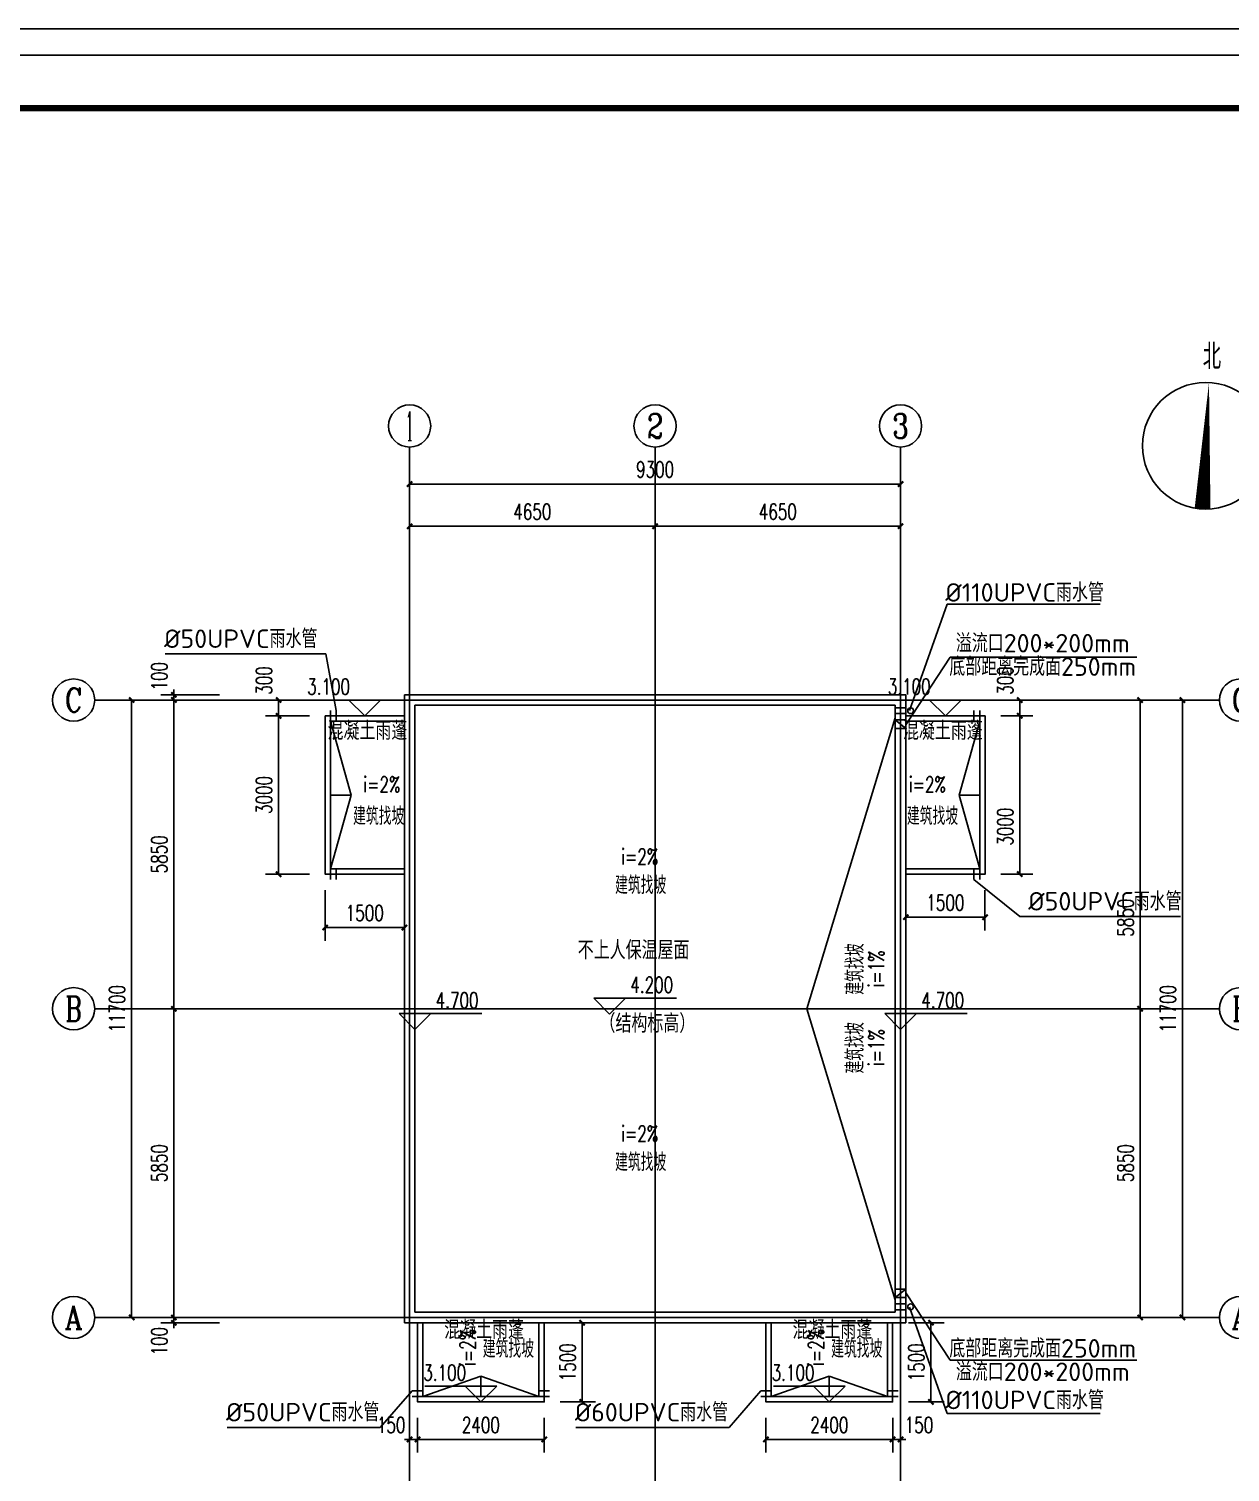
# Model space of a CAD drawing. Extents: x 17032 to 90126, y 10699 to 170399.
# Drawn here: x 55720 to 78477, y 69350 to 96699 of the extents above; entities that cross this region are included whole.
import ezdxf
from ezdxf.enums import TextEntityAlignment as Align

# ---------------------------------------------------------------- set-up
doc = ezdxf.new("R2010")
doc.units = 0
doc.header["$LTSCALE"] = 1000
doc.header["$MEASUREMENT"] = 0
for name, color, linetype in [('3T_WOOD', 21, 'Continuous'), ('AXIS', 3, 'Continuous'), ('AXIS_TEXT', 7, 'Continuous'), ('C-SHET-TTLB', 11, 'Continuous'), ('DIM_ELEV', 3, 'Continuous'), ('DIM_SYMB', 3, 'Continuous'), ('DOTE', 1, 'Continuous'), ('IHY-room name-总-房间名称', 50, 'Continuous'), ('PUB_DIM', 3, 'Continuous'), ('PUB_TEXT', 7, 'Continuous'), ('STAIR', 2, 'Continuous')]:
    doc.layers.add(name, color=color, linetype=linetype)
doc.styles.add('_TCH_AXIS', font='COMPLEX', dxfattribs={"bigfont": 'GBCBIG'})
doc.styles.add('_TCH_DIM', font='SIMPLEX', dxfattribs={"bigfont": 'GBCBIG'})
doc.styles.add('_TCH_DIM_T3', font='SIMPLEX', dxfattribs={"width": 0.705882, "bigfont": 'GBCBIG'})
doc.styles.add('COMPLEX', font='COMPLEX', dxfattribs={"bigfont": 'AllInOneBig.shx'})
doc.styles.add('工程字', font='gbenor.shx', dxfattribs={"bigfont": 'gbcbig.shx'})
doc.dimstyles.new('_TCH_ARCH&&100', dxfattribs={"dimtxt": 297.5, "dimasz": 100, "dimexe": 250, "dimexo": 300, "dimgap": 126.25, "dimtad": 1, "dimdec": 0, "dimzin": 0, "dimdsep": 46, "dimtxsty": '_TCH_DIM_T3', "dimblk": 'ARCHTICK', "dimcen": 0.09, "dimclrt": 7, "dimazin": 2, "dimtfac": 1, "dimtdec": 0, "dimtix": 1, "dimtmove": 2, "dimatfit": 3, "dimfxl": 1, "dimtolj": 1, "dimtzin": 0, "dimarcsym": 0})

# ---------------------------------------------------------------- blocks, each defined once
blk = doc.blocks.new('tukuang')
at = {"layer": 'C-SHET-TTLB'}
for points in [[(75902, 21920), (75902, -21080), (15502, -21080), (15502, 21920)], [(75402, 21420), (75402, -20580), (16002, -20580), (16002, 21420)]]:
    blk.add_lwpolyline(points, close=True, dxfattribs=at)
at = {"layer": 'C-SHET-TTLB', "const_width": 120}
blk.add_lwpolyline([(17842, 20420), (74402, 20420), (74402, -19580), (17842, -19580)], close=True, dxfattribs=at)
blk = doc.blocks.new('_ArchTick')
at = {"color": 0, "linetype": 'ByBlock', "const_width": 0.4}
blk.add_lwpolyline([(-0.5, -0.5), (0.5, 0.5)], dxfattribs=at)
blk = doc.blocks.new('*D63')
at = {"layer": 'AXIS', "color": 0, "lineweight": -2}
for p, q in [((62933, 86072), (62933, 87524)), ((67583, 86072), (67583, 87524)), ((62933, 87274), (67583, 87274))]:
    blk.add_line(p, q, dxfattribs=at)
at = {"layer": 'Defpoints', "color": 0}
for p in [(67583, 87274), (62933, 85772), (67583, 85772)]:
    blk.add_point(p, dxfattribs=at)
at = {"layer": 'AXIS', "color": 0, "lineweight": -2, "xscale": 100, "yscale": 100, "zscale": 100, "rotation": 180}
blk.add_blockref('_ArchTick', (62933, 87274), dxfattribs=at)
at = {"layer": 'AXIS', "color": 0, "lineweight": -2, "xscale": 100, "yscale": 100, "zscale": 100}
blk.add_blockref('_ArchTick', (67583, 87274), dxfattribs=at)
at = {"layer": 'AXIS', "color": 7, "insert": (65258, 87549), "char_height": 297.5, "attachment_point": 5, "style": '_TCH_DIM_T3'}
blk.add_mtext('\\A1;4650', dxfattribs=at)
blk = doc.blocks.new('*D64')
at = {"layer": 'AXIS', "color": 0, "lineweight": -2}
for p, q in [((67583, 86072), (67583, 87524)), ((72233, 86072), (72233, 87524)), ((67583, 87274), (72233, 87274))]:
    blk.add_line(p, q, dxfattribs=at)
at = {"layer": 'Defpoints', "color": 0}
for p in [(72233, 87274), (67583, 85772), (72233, 85772)]:
    blk.add_point(p, dxfattribs=at)
at = {"layer": 'AXIS', "color": 0, "lineweight": -2, "xscale": 100, "yscale": 100, "zscale": 100, "rotation": 180}
blk.add_blockref('_ArchTick', (67583, 87274), dxfattribs=at)
at = {"layer": 'AXIS', "color": 0, "lineweight": -2, "xscale": 100, "yscale": 100, "zscale": 100}
blk.add_blockref('_ArchTick', (72233, 87274), dxfattribs=at)
at = {"layer": 'AXIS', "color": 7, "insert": (69908, 87549), "char_height": 297.5, "attachment_point": 5, "style": '_TCH_DIM_T3'}
blk.add_mtext('\\A1;4650', dxfattribs=at)
blk = doc.blocks.new('*D65')
at = {"layer": 'AXIS', "color": 0, "lineweight": -2}
for p, q in [((62933, 86072), (62933, 88324)), ((62933, 88074), (72233, 88074)), ((72233, 86072), (72233, 88324))]:
    blk.add_line(p, q, dxfattribs=at)
at = {"layer": 'Defpoints', "color": 0}
for p in [(72233, 88074), (62933, 85772), (72233, 85772)]:
    blk.add_point(p, dxfattribs=at)
at = {"layer": 'AXIS', "color": 0, "lineweight": -2, "xscale": 100, "yscale": 100, "zscale": 100, "rotation": 180}
blk.add_blockref('_ArchTick', (62933, 88074), dxfattribs=at)
at = {"layer": 'AXIS', "color": 0, "lineweight": -2, "xscale": 100, "yscale": 100, "zscale": 100}
blk.add_blockref('_ArchTick', (72233, 88074), dxfattribs=at)
at = {"layer": 'AXIS', "color": 7, "insert": (67583, 88349), "char_height": 297.5, "attachment_point": 5, "style": '_TCH_DIM_T3'}
blk.add_mtext('\\A1;9300', dxfattribs=at)
blk = doc.blocks.new('*D69')
at = {"layer": 'AXIS', "color": 0, "lineweight": -2}
for p, q in [((59333, 72281), (58217, 72281)), ((58467, 72281), (58467, 72381)), ((58467, 72181), (58467, 72281)), ((59333, 72181), (58217, 72181)), ((58467, 72181), (58467, 72081))]:
    blk.add_line(p, q, dxfattribs=at)
at = {"layer": 'Defpoints', "color": 0}
for p in [(58467, 72281), (59633, 72281), (59633, 72181)]:
    blk.add_point(p, dxfattribs=at)
at = {"layer": 'AXIS', "color": 0, "lineweight": -2, "xscale": 100, "yscale": 100, "zscale": 100}
for p, rotation in [((58467, 72281), 270), ((58467, 72181), 90)]:
    blk.add_blockref('_ArchTick', p, dxfattribs=dict(at, rotation=rotation))
at = {"layer": 'AXIS', "color": 7, "insert": (58192, 71831), "char_height": 297.5, "attachment_point": 5, "rotation": 90, "style": '_TCH_DIM_T3'}
blk.add_mtext('\\A1;100', dxfattribs=at)
blk = doc.blocks.new('*D70')
at = {"layer": 'AXIS', "color": 0, "lineweight": -2}
for p, q in [((59333, 78131), (58217, 78131)), ((58467, 72281), (58467, 78131)), ((59333, 72281), (58217, 72281))]:
    blk.add_line(p, q, dxfattribs=at)
at = {"layer": 'Defpoints', "color": 0}
for p in [(58467, 78131), (59633, 78131), (59633, 72281)]:
    blk.add_point(p, dxfattribs=at)
at = {"layer": 'AXIS', "color": 0, "lineweight": -2, "xscale": 100, "yscale": 100, "zscale": 100}
for p, rotation in [((58467, 78131), 90), ((58467, 72281), 270)]:
    blk.add_blockref('_ArchTick', p, dxfattribs=dict(at, rotation=rotation))
at = {"layer": 'AXIS', "color": 7, "insert": (58192, 75206), "char_height": 297.5, "attachment_point": 5, "rotation": 90, "style": '_TCH_DIM_T3'}
blk.add_mtext('\\A1;5850', dxfattribs=at)
blk = doc.blocks.new('*D71')
at = {"layer": 'AXIS', "color": 0, "lineweight": -2}
for p, q in [((59333, 83981), (58217, 83981)), ((58467, 78131), (58467, 83981)), ((59333, 78131), (58217, 78131))]:
    blk.add_line(p, q, dxfattribs=at)
at = {"layer": 'Defpoints', "color": 0}
for p in [(58467, 83981), (59633, 83981), (59633, 78131)]:
    blk.add_point(p, dxfattribs=at)
at = {"layer": 'AXIS', "color": 0, "lineweight": -2, "xscale": 100, "yscale": 100, "zscale": 100}
for p, rotation in [((58467, 83981), 90), ((58467, 78131), 270)]:
    blk.add_blockref('_ArchTick', p, dxfattribs=dict(at, rotation=rotation))
at = {"layer": 'AXIS', "color": 7, "insert": (58192, 81056), "char_height": 297.5, "attachment_point": 5, "rotation": 90, "style": '_TCH_DIM_T3'}
blk.add_mtext('\\A1;5850', dxfattribs=at)
blk = doc.blocks.new('*D72')
at = {"layer": 'AXIS', "color": 0, "lineweight": -2}
for p, q in [((59333, 84081), (58217, 84081)), ((59333, 83981), (58217, 83981)), ((58467, 84081), (58467, 84181)), ((58467, 83981), (58467, 84081)), ((58467, 83981), (58467, 83881))]:
    blk.add_line(p, q, dxfattribs=at)
at = {"layer": 'Defpoints', "color": 0}
for p in [(58467, 84081), (59633, 84081), (59633, 83981)]:
    blk.add_point(p, dxfattribs=at)
at = {"layer": 'AXIS', "color": 0, "lineweight": -2, "xscale": 100, "yscale": 100, "zscale": 100}
for p, rotation in [((58467, 84081), 270), ((58467, 83981), 90)]:
    blk.add_blockref('_ArchTick', p, dxfattribs=dict(at, rotation=rotation))
at = {"layer": 'AXIS', "color": 7, "insert": (58192, 84431), "char_height": 297.5, "attachment_point": 5, "rotation": 90, "style": '_TCH_DIM_T3'}
blk.add_mtext('\\A1;100', dxfattribs=at)
blk = doc.blocks.new('*D73')
at = {"layer": 'AXIS', "color": 0, "lineweight": -2}
for p, q in [((59333, 83981), (57417, 83981)), ((57667, 72281), (57667, 83981)), ((59333, 72281), (57417, 72281))]:
    blk.add_line(p, q, dxfattribs=at)
at = {"layer": 'Defpoints', "color": 0}
for p in [(57667, 83981), (59633, 83981), (59633, 72281)]:
    blk.add_point(p, dxfattribs=at)
at = {"layer": 'AXIS', "color": 0, "lineweight": -2, "xscale": 100, "yscale": 100, "zscale": 100}
for p, rotation in [((57667, 83981), 90), ((57667, 72281), 270)]:
    blk.add_blockref('_ArchTick', p, dxfattribs=dict(at, rotation=rotation))
at = {"layer": 'AXIS', "color": 7, "insert": (57392, 78131), "char_height": 297.5, "attachment_point": 5, "rotation": 90, "style": '_TCH_DIM_T3'}
blk.add_mtext('\\A1;11700', dxfattribs=at)
blk = doc.blocks.new('*D74')
at = {"layer": 'AXIS', "color": 0, "lineweight": -2}
for p, q in [((75833, 78131), (77023, 78131)), ((76773, 72281), (76773, 78131)), ((75833, 72281), (77023, 72281))]:
    blk.add_line(p, q, dxfattribs=at)
at = {"layer": 'Defpoints', "color": 0}
for p in [(75533, 78131), (76773, 78131), (75533, 72281)]:
    blk.add_point(p, dxfattribs=at)
at = {"layer": 'AXIS', "color": 0, "lineweight": -2, "xscale": 100, "yscale": 100, "zscale": 100}
for p, rotation in [((76773, 78131), 90), ((76773, 72281), 270)]:
    blk.add_blockref('_ArchTick', p, dxfattribs=dict(at, rotation=rotation))
at = {"layer": 'AXIS', "color": 7, "insert": (76498, 75206), "char_height": 297.5, "attachment_point": 5, "rotation": 90, "style": '_TCH_DIM_T3'}
blk.add_mtext('\\A1;5850', dxfattribs=at)
blk = doc.blocks.new('*D75')
at = {"layer": 'AXIS', "color": 0, "lineweight": -2}
for p, q in [((75833, 83981), (77023, 83981)), ((76773, 78131), (76773, 83981)), ((75833, 78131), (77023, 78131))]:
    blk.add_line(p, q, dxfattribs=at)
at = {"layer": 'Defpoints', "color": 0}
for p in [(75533, 83981), (76773, 83981), (75533, 78131)]:
    blk.add_point(p, dxfattribs=at)
at = {"layer": 'AXIS', "color": 0, "lineweight": -2, "xscale": 100, "yscale": 100, "zscale": 100}
for p, rotation in [((76773, 83981), 90), ((76773, 78131), 270)]:
    blk.add_blockref('_ArchTick', p, dxfattribs=dict(at, rotation=rotation))
at = {"layer": 'AXIS', "color": 7, "insert": (76498, 79856), "char_height": 297.5, "attachment_point": 5, "rotation": 90, "style": '_TCH_DIM_T3'}
blk.add_mtext('\\A1;5850', dxfattribs=at)
blk = doc.blocks.new('*D76')
at = {"layer": 'AXIS', "color": 0, "lineweight": -2}
for p, q in [((75833, 83981), (77823, 83981)), ((77573, 72281), (77573, 83981)), ((75833, 72281), (77823, 72281))]:
    blk.add_line(p, q, dxfattribs=at)
at = {"layer": 'Defpoints', "color": 0}
for p in [(75533, 83981), (77573, 83981), (75533, 72281)]:
    blk.add_point(p, dxfattribs=at)
at = {"layer": 'AXIS', "color": 0, "lineweight": -2, "xscale": 100, "yscale": 100, "zscale": 100}
for p, rotation in [((77573, 83981), 90), ((77573, 72281), 270)]:
    blk.add_blockref('_ArchTick', p, dxfattribs=dict(at, rotation=rotation))
at = {"layer": 'AXIS', "color": 7, "insert": (77298, 78131), "char_height": 297.5, "attachment_point": 5, "rotation": 90, "style": '_TCH_DIM_T3'}
blk.add_mtext('\\A1;11700', dxfattribs=at)
blk = doc.blocks.new('*D124')
at = {"layer": 'Defpoints', "color": 0}
for p in [(73833, 83681), (74491, 83681), (73833, 80681)]:
    blk.add_point(p, dxfattribs=at)
at = {"layer": 'PUB_DIM', "color": 0, "lineweight": -2}
for p, q in [((74133, 83681), (74741, 83681)), ((74491, 80681), (74491, 83681)), ((74133, 80681), (74741, 80681))]:
    blk.add_line(p, q, dxfattribs=at)
at = {"layer": 'PUB_DIM', "color": 0, "lineweight": -2, "xscale": 100, "yscale": 100, "zscale": 100}
for p, rotation in [((74491, 83681), 90), ((74491, 80681), 270)]:
    blk.add_blockref('_ArchTick', p, dxfattribs=dict(at, rotation=rotation))
at = {"layer": 'PUB_DIM', "color": 7, "insert": (74216, 81581), "char_height": 297.5, "attachment_point": 5, "rotation": 90, "style": '_TCH_DIM_T3'}
blk.add_mtext('\\A1;3000', dxfattribs=at)
blk = doc.blocks.new('*D125')
at = {"layer": 'Defpoints', "color": 0}
for p in [(73833, 83981), (74491, 83981), (73833, 83681)]:
    blk.add_point(p, dxfattribs=at)
at = {"layer": 'PUB_DIM', "color": 0, "lineweight": -2}
for p, q in [((74133, 83981), (74741, 83981)), ((74491, 83681), (74491, 83981)), ((74133, 83681), (74741, 83681))]:
    blk.add_line(p, q, dxfattribs=at)
at = {"layer": 'PUB_DIM', "color": 0, "lineweight": -2, "xscale": 100, "yscale": 100, "zscale": 100}
for p, rotation in [((74491, 83981), 90), ((74491, 83681), 270)]:
    blk.add_blockref('_ArchTick', p, dxfattribs=dict(at, rotation=rotation))
at = {"layer": 'PUB_DIM', "color": 7, "insert": (74216, 84351), "char_height": 297.5, "attachment_point": 5, "rotation": 90, "style": '_TCH_DIM_T3'}
blk.add_mtext('\\A1;300', dxfattribs=at)
blk = doc.blocks.new('*D126')
at = {"layer": 'Defpoints', "color": 0}
for p in [(60451, 83981), (61333, 83981), (61333, 83681)]:
    blk.add_point(p, dxfattribs=at)
at = {"layer": 'PUB_DIM', "color": 0, "lineweight": -2}
for p, q in [((61033, 83981), (60201, 83981)), ((60451, 83681), (60451, 83981)), ((61033, 83681), (60201, 83681))]:
    blk.add_line(p, q, dxfattribs=at)
at = {"layer": 'PUB_DIM', "color": 0, "lineweight": -2, "xscale": 100, "yscale": 100, "zscale": 100}
for p, rotation in [((60451, 83981), 90), ((60451, 83681), 270)]:
    blk.add_blockref('_ArchTick', p, dxfattribs=dict(at, rotation=rotation))
at = {"layer": 'PUB_DIM', "color": 7, "insert": (60176, 84351), "char_height": 297.5, "attachment_point": 5, "rotation": 90, "style": '_TCH_DIM_T3'}
blk.add_mtext('\\A1;300', dxfattribs=at)
blk = doc.blocks.new('*D127')
at = {"layer": 'Defpoints', "color": 0}
for p in [(60451, 83681), (61333, 83681), (61333, 80681)]:
    blk.add_point(p, dxfattribs=at)
at = {"layer": 'PUB_DIM', "color": 0, "lineweight": -2}
for p, q in [((61033, 83681), (60201, 83681)), ((60451, 80681), (60451, 83681)), ((61033, 80681), (60201, 80681))]:
    blk.add_line(p, q, dxfattribs=at)
at = {"layer": 'PUB_DIM', "color": 0, "lineweight": -2, "xscale": 100, "yscale": 100, "zscale": 100}
for p, rotation in [((60451, 83681), 90), ((60451, 80681), 270)]:
    blk.add_blockref('_ArchTick', p, dxfattribs=dict(at, rotation=rotation))
at = {"layer": 'PUB_DIM', "color": 7, "insert": (60176, 82181), "char_height": 297.5, "attachment_point": 5, "rotation": 90, "style": '_TCH_DIM_T3'}
blk.add_mtext('\\A1;3000', dxfattribs=at)
blk = doc.blocks.new('*D162')
at = {"layer": 'Defpoints', "color": 0}
for p in [(72333, 80681), (73833, 80681), (73833, 79866)]:
    blk.add_point(p, dxfattribs=at)
at = {"layer": 'PUB_DIM', "color": 0, "lineweight": -2}
for p, q in [((72333, 80381), (72333, 79616)), ((73833, 80381), (73833, 79616)), ((72333, 79866), (73833, 79866))]:
    blk.add_line(p, q, dxfattribs=at)
at = {"layer": 'PUB_DIM', "color": 0, "lineweight": -2, "xscale": 100, "yscale": 100, "zscale": 100, "rotation": 180}
blk.add_blockref('_ArchTick', (72333, 79866), dxfattribs=at)
at = {"layer": 'PUB_DIM', "color": 0, "lineweight": -2, "xscale": 100, "yscale": 100, "zscale": 100}
blk.add_blockref('_ArchTick', (73833, 79866), dxfattribs=at)
at = {"layer": 'PUB_DIM', "color": 7, "insert": (73083, 80141), "char_height": 297.5, "attachment_point": 5, "style": '_TCH_DIM_T3'}
blk.add_mtext('\\A1;1500', dxfattribs=at)
blk = doc.blocks.new('*D163')
at = {"layer": 'Defpoints', "color": 0}
for p in [(61333, 80681), (62833, 80681), (62833, 79670)]:
    blk.add_point(p, dxfattribs=at)
at = {"layer": 'PUB_DIM', "color": 0, "lineweight": -2}
for p, q in [((61333, 80381), (61333, 79420)), ((62833, 80381), (62833, 79420)), ((61333, 79670), (62833, 79670))]:
    blk.add_line(p, q, dxfattribs=at)
at = {"layer": 'PUB_DIM', "color": 0, "lineweight": -2, "xscale": 100, "yscale": 100, "zscale": 100, "rotation": 180}
blk.add_blockref('_ArchTick', (61333, 79670), dxfattribs=at)
at = {"layer": 'PUB_DIM', "color": 0, "lineweight": -2, "xscale": 100, "yscale": 100, "zscale": 100}
blk.add_blockref('_ArchTick', (62833, 79670), dxfattribs=at)
at = {"layer": 'PUB_DIM', "color": 7, "insert": (62083, 79945), "char_height": 297.5, "attachment_point": 5, "style": '_TCH_DIM_T3'}
blk.add_mtext('\\A1;1500', dxfattribs=at)
blk = doc.blocks.new('*D164')
at = {"layer": 'Defpoints', "color": 0}
for p in [(72084, 70681), (72233, 70681), (72233, 69970)]:
    blk.add_point(p, dxfattribs=at)
at = {"layer": 'PUB_DIM', "color": 0, "lineweight": -2}
for p, q in [((72084, 70381), (72084, 69720)), ((72233, 70381), (72233, 69720)), ((72084, 69970), (71984, 69970)), ((72084, 69970), (72233, 69970)), ((72233, 69970), (72333, 69970))]:
    blk.add_line(p, q, dxfattribs=at)
at = {"layer": 'PUB_DIM', "color": 0, "lineweight": -2, "xscale": 100, "yscale": 100, "zscale": 100}
blk.add_blockref('_ArchTick', (72084, 69970), dxfattribs=at)
at = {"layer": 'PUB_DIM', "color": 0, "lineweight": -2, "xscale": 100, "yscale": 100, "zscale": 100, "rotation": 180}
blk.add_blockref('_ArchTick', (72233, 69970), dxfattribs=at)
at = {"layer": 'PUB_DIM', "color": 7, "insert": (72583, 70245), "char_height": 297.5, "attachment_point": 5, "style": '_TCH_DIM_T3'}
blk.add_mtext('\\A1;150', dxfattribs=at)
blk = doc.blocks.new('*D165')
at = {"layer": 'Defpoints', "color": 0}
for p in [(69684, 70681), (72084, 70681), (72084, 69970)]:
    blk.add_point(p, dxfattribs=at)
at = {"layer": 'PUB_DIM', "color": 0, "lineweight": -2}
for p, q in [((69684, 70381), (69684, 69720)), ((72084, 70381), (72084, 69720)), ((69684, 69970), (72084, 69970))]:
    blk.add_line(p, q, dxfattribs=at)
at = {"layer": 'PUB_DIM', "color": 0, "lineweight": -2, "xscale": 100, "yscale": 100, "zscale": 100, "rotation": 180}
blk.add_blockref('_ArchTick', (69684, 69970), dxfattribs=at)
at = {"layer": 'PUB_DIM', "color": 0, "lineweight": -2, "xscale": 100, "yscale": 100, "zscale": 100}
blk.add_blockref('_ArchTick', (72084, 69970), dxfattribs=at)
at = {"layer": 'PUB_DIM', "color": 7, "insert": (70884, 70245), "char_height": 297.5, "attachment_point": 5, "style": '_TCH_DIM_T3'}
blk.add_mtext('\\A1;2400', dxfattribs=at)
blk = doc.blocks.new('*D166')
at = {"layer": 'Defpoints', "color": 0}
for p in [(72084, 72181), (72809, 72181), (72084, 70681)]:
    blk.add_point(p, dxfattribs=at)
at = {"layer": 'PUB_DIM', "color": 0, "lineweight": -2}
for p, q in [((72384, 72181), (73059, 72181)), ((72809, 70681), (72809, 72181)), ((72384, 70681), (73059, 70681))]:
    blk.add_line(p, q, dxfattribs=at)
at = {"layer": 'PUB_DIM', "color": 0, "lineweight": -2, "xscale": 100, "yscale": 100, "zscale": 100}
for p, rotation in [((72809, 72181), 90), ((72809, 70681), 270)]:
    blk.add_blockref('_ArchTick', p, dxfattribs=dict(at, rotation=rotation))
at = {"layer": 'PUB_DIM', "color": 7, "insert": (72534, 71431), "char_height": 297.5, "attachment_point": 5, "rotation": 90, "style": '_TCH_DIM_T3'}
blk.add_mtext('\\A1;1500', dxfattribs=at)
blk = doc.blocks.new('*D167')
at = {"layer": 'Defpoints', "color": 0}
for p in [(63083, 70681), (65483, 70681), (65483, 69970)]:
    blk.add_point(p, dxfattribs=at)
at = {"layer": 'PUB_DIM', "color": 0, "lineweight": -2}
for p, q in [((63083, 70381), (63083, 69720)), ((65483, 70381), (65483, 69720)), ((63083, 69970), (65483, 69970))]:
    blk.add_line(p, q, dxfattribs=at)
at = {"layer": 'PUB_DIM', "color": 0, "lineweight": -2, "xscale": 100, "yscale": 100, "zscale": 100, "rotation": 180}
blk.add_blockref('_ArchTick', (63083, 69970), dxfattribs=at)
at = {"layer": 'PUB_DIM', "color": 0, "lineweight": -2, "xscale": 100, "yscale": 100, "zscale": 100}
blk.add_blockref('_ArchTick', (65483, 69970), dxfattribs=at)
at = {"layer": 'PUB_DIM', "color": 7, "insert": (64283, 70245), "char_height": 297.5, "attachment_point": 5, "style": '_TCH_DIM_T3'}
blk.add_mtext('\\A1;2400', dxfattribs=at)
blk = doc.blocks.new('*D168')
at = {"layer": 'Defpoints', "color": 0}
for p in [(62933, 70681), (63083, 70681), (63083, 69970)]:
    blk.add_point(p, dxfattribs=at)
at = {"layer": 'PUB_DIM', "color": 0, "lineweight": -2}
for p, q in [((62933, 70381), (62933, 69720)), ((63083, 70381), (63083, 69720)), ((62933, 69970), (62833, 69970)), ((62933, 69970), (63083, 69970)), ((63083, 69970), (63183, 69970))]:
    blk.add_line(p, q, dxfattribs=at)
at = {"layer": 'PUB_DIM', "color": 0, "lineweight": -2, "xscale": 100, "yscale": 100, "zscale": 100}
blk.add_blockref('_ArchTick', (62933, 69970), dxfattribs=at)
at = {"layer": 'PUB_DIM', "color": 0, "lineweight": -2, "xscale": 100, "yscale": 100, "zscale": 100, "rotation": 180}
blk.add_blockref('_ArchTick', (63083, 69970), dxfattribs=at)
at = {"layer": 'PUB_DIM', "color": 7, "insert": (62583, 70245), "char_height": 297.5, "attachment_point": 5, "style": '_TCH_DIM_T3'}
blk.add_mtext('\\A1;150', dxfattribs=at)
blk = doc.blocks.new('*D169')
at = {"layer": 'Defpoints', "color": 0}
for p in [(65483, 72181), (66202, 72181), (65483, 70681)]:
    blk.add_point(p, dxfattribs=at)
at = {"layer": 'PUB_DIM', "color": 0, "lineweight": -2}
for p, q in [((65783, 72181), (66452, 72181)), ((66202, 70681), (66202, 72181)), ((65783, 70681), (66452, 70681))]:
    blk.add_line(p, q, dxfattribs=at)
at = {"layer": 'PUB_DIM', "color": 0, "lineweight": -2, "xscale": 100, "yscale": 100, "zscale": 100}
for p, rotation in [((66202, 72181), 90), ((66202, 70681), 270)]:
    blk.add_blockref('_ArchTick', p, dxfattribs=dict(at, rotation=rotation))
at = {"layer": 'PUB_DIM', "color": 7, "insert": (65927, 71431), "char_height": 297.5, "attachment_point": 5, "rotation": 90, "style": '_TCH_DIM_T3'}
blk.add_mtext('\\A1;1500', dxfattribs=at)
blk = doc.blocks.new('_AXISO')
blk.add_circle((0, 0), 0.5)
at = {"layer": 'AXIS_TEXT', "style": 'COMPLEX', "width": 1.041667}
blk.add_attdef('A', text='', height=0.56, dxfattribs=at).set_placement((-0.25, -0.28), (0.25, -0.28), align=Align.FIT)

msp = doc.modelspace()

# ---------------------------------------------------------------- linework, layer by layer
at = {"layer": '3T_WOOD'}
for p, q in [((62833.3, 84080.8), (72333.3, 84080.8)), ((62833.3, 72180.8), (62833.3, 84080.8)), ((72333.3, 84080.8), (72333.3, 72180.8)), ((61433.3, 83780.8), (61433.3, 83580.8)), ((61543.3, 83780.8), (61543.3, 83580.8)), ((63033.3, 83880.8), (72133.3, 83880.8)), ((63033.3, 72380.8), (63033.3, 83880.8)), ((72133.3, 83880.8), (72133.3, 72380.8)), ((72333.3, 83833.8), (72133.3, 83833.8)), ((72333.3, 83723.8), (72133.3, 83723.8)), ((73623.3, 83780.8), (73623.3, 83580.8)), ((73733.3, 83780.8), (73733.3, 83580.8)), ((61823.7, 82180.8), (61433.3, 83580.8)), ((70457.8, 78130.8), (72133.3, 83641.5)), ((72333.3, 83603.9), (72133.3, 83603.9)), ((72333.3, 83443.9), (72133.3, 83603.9)), ((72333.3, 83443.9), (72133.3, 83443.9)), ((73343, 82180.8), (73733.3, 83580.8)), ((61433.3, 82180.8), (61823.7, 82180.8)), ((61823.7, 82180.8), (61433.3, 80780.8)), ((73733.3, 82180.8), (73343, 82180.8)), ((73343, 82180.8), (73733.3, 80780.8)), ((61433.3, 80780.8), (61433.3, 80580.8)), ((61543.3, 80780.8), (61543.3, 80580.8)), ((73623.3, 80780.8), (73623.3, 80580.8)), ((73733.3, 80780.8), (73733.3, 80580.8)), ((70457.8, 78130.8), (72133.3, 78130.8)), ((70457.8, 78130.8), (72133.3, 72613.8)), ((72333.3, 72817.7), (72133.3, 72817.7)), ((72333.3, 72817.7), (72133.3, 72657.7)), ((72333.3, 72657.7), (72133.3, 72657.7)), ((72333.3, 72537.8), (72133.3, 72537.8)), ((72133.3, 72380.8), (63033.3, 72380.8)), ((72333.3, 72427.8), (72133.3, 72427.8)), ((72333.3, 72180.8), (62833.3, 72180.8)), ((64283, 71171.1), (63183, 70780.8)), ((64283, 70780.8), (64283, 71171.1)), ((64283, 71171.1), (65383, 70780.8)), ((70883.7, 71171.1), (69783.7, 70780.8)), ((70883.7, 70780.8), (70883.7, 71171.1)), ((70883.7, 71171.1), (71983.7, 70780.8)), ((62980, 70890.8), (63183, 70890.8)), ((65383, 70890.8), (65583, 70890.8)), ((69583.7, 70890.8), (69783.7, 70890.8)), ((71983.7, 70890.8), (72186.7, 70890.8)), ((62980, 70780.8), (63183, 70780.8)), ((65383, 70780.8), (65583, 70780.8)), ((69583.7, 70780.8), (69783.7, 70780.8)), ((71983.7, 70780.8), (72186.7, 70780.8))]:
    msp.add_line(p, q, dxfattribs=at)
for centre in [(72424.2, 83778.8), (72424.2, 72482.8)]:
    msp.add_circle(centre, 55, dxfattribs=at)
at = {"layer": 'AXIS', "color": 3}
for p, q in [((62933.3, 85772.1), (62933.3, 88773.9)), ((67583.3, 85772.1), (67583.3, 88773.9)), ((72233.3, 85772.1), (72233.3, 88773.9)), ((59633.3, 83980.8), (56967.3, 83980.8)), ((75533.3, 83980.8), (78273.3, 83980.8)), ((59633.3, 78130.8), (56967.3, 78130.8)), ((75533.3, 78130.8), (78273.3, 78130.8)), ((59633.3, 72280.8), (56967.3, 72280.8)), ((75533.3, 72280.8), (78273.3, 72280.8))]:
    msp.add_line(p, q, dxfattribs=at)
at = {"layer": 'DIM_ELEV'}
for p, q in [((62383.3, 83980.8), (61023, 83980.8)), ((62083.3, 83680.8), (61783.3, 83980.8)), ((62083.3, 83680.8), (62383.3, 83980.8)), ((73383.3, 83980.8), (72023, 83980.8)), ((73083.3, 83680.8), (72783.3, 83980.8)), ((73083.3, 83680.8), (73383.3, 83980.8)), ((62783.3, 83680.8), (61783.3, 83680.8)), ((73783.3, 83680.8), (72783.3, 83680.8)), ((66720.6, 78030.4), (66420.6, 78330.4)), ((66420.6, 78330.4), (67985.6, 78330.4)), ((66720.6, 78030.4), (67020.6, 78330.4)), ((63033.3, 77738.5), (62733.3, 78038.5)), ((62733.3, 78038.5), (64298.3, 78038.5)), ((63033.3, 77738.5), (63333.3, 78038.5)), ((72233.3, 77738.5), (71933.3, 78038.5)), ((71933.3, 78038.5), (73498.3, 78038.5)), ((72233.3, 77738.5), (72533.3, 78038.5)), ((64583, 70980.8), (63222.7, 70980.8)), ((64283, 70680.8), (63983, 70980.8)), ((64283, 70680.8), (64583, 70980.8)), ((71183.7, 70980.8), (69823.4, 70980.8)), ((70883.7, 70680.8), (70583.7, 70980.8)), ((70883.7, 70680.8), (71183.7, 70980.8)), ((64983, 70680.8), (63983, 70680.8)), ((71583.7, 70680.8), (70583.7, 70680.8))]:
    msp.add_line(p, q, dxfattribs=at)
at = {"layer": 'DIM_SYMB'}
for points in [[(77954.5, 87601.6, 300, 0, 0), (78076.8, 89998.5, 0, 0, 0)], [(62959.7, 82127.4, 0, 0, 0), (62173.5, 82127.4, 80, 0, 0), (61873.5, 82127.4, 0, 0, 0)], [(72206.9, 82127.4, 0, 0, 0), (72993.1, 82127.4, 80, 0, 0), (73293.1, 82127.4, 0, 0, 0)], [(66343.2, 80759.4, 0, 0, 0), (67959.3, 80759.4, 80, 0, 0), (68259.3, 80759.4, 0, 0, 0)], [(72027.8, 78395.3, 0, 0, 0), (72027.8, 79053.3, 80, 0, 0), (72027.8, 79353.3, 0, 0, 0)], [(72027.8, 77861.6, 0, 0, 0), (72027.8, 77203.5, 80, 0, 0), (72027.8, 76903.5, 0, 0, 0)], [(66343.2, 75510.1, 0, 0, 0), (67959.3, 75510.1, 80, 0, 0), (68259.3, 75510.1, 0, 0, 0)], [(64285.9, 72265.5, 0, 0, 0), (64285.9, 71479.3, 80, 0, 0), (64285.9, 71179.3, 0, 0, 0)], [(70886.6, 72265.5, 0, 0, 0), (70886.6, 71479.3, 80, 0, 0), (70886.6, 71179.3, 0, 0, 0)]]:
    msp.add_lwpolyline(points, format="xyseb", dxfattribs=at)
msp.add_circle((78015.6, 88800), 1200, dxfattribs=at)
at = {"layer": 'DOTE'}
for p, q in [((62933.3, 68980.8), (62933.3, 85772.1)), ((67583.3, 85772.1), (67583.3, 68980.8)), ((72233.3, 85772.1), (72233.3, 68980.8)), ((59633.3, 83980.8), (75533.3, 83980.8)), ((59633.3, 78130.8), (75533.3, 78130.8)), ((75533.3, 72280.8), (59633.3, 72280.8))]:
    msp.add_line(p, q, dxfattribs=at)
at = {"layer": 'IHY-room name-总-房间名称'}
for p, q in [((73114.6, 85798.9), (72401.1, 83782.9)), ((76017.6, 85798.9), (73114.6, 85798.9)), ((58301.2, 84856.7), (61344, 84856.7)), ((73173.6, 84792.4), (72333.3, 83511.3)), ((76711.5, 84792.4), (73173.6, 84792.4)), ((77538.6, 79881.3), (74495.9, 79881.3)), ((73173.6, 71469.1), (72333.3, 72750.3)), ((73114.6, 70462.6), (72401.1, 72478.7)), ((76711.5, 71469.1), (73173.6, 71469.1)), ((76017.6, 70462.6), (73114.6, 70462.6)), ((59474.4, 70199.3), (62377.4, 70199.3)), ((66081.1, 70199.3), (68984.1, 70199.3))]:
    msp.add_line(p, q, dxfattribs=at)
for points in [[(61344, 84856.7), (61543.3, 83780.8)], [(74495.9, 79881.3), (73623.3, 80580.8)], [(62377.4, 70199.3), (62980, 70890.8)], [(68984.1, 70199.3), (69583.7, 70890.8)]]:
    msp.add_lwpolyline(points, dxfattribs=at)
at = {"layer": 'STAIR'}
for points in [[(62833.3, 83680.8), (61333.3, 83680.8), (61333.3, 80680.8), (62833.3, 80680.8)], [(62833.3, 83580.8), (61433.3, 83580.8), (61433.3, 80780.8), (62833.3, 80780.8)], [(72333.3, 83680.8), (73833.3, 83680.8), (73833.3, 80680.8), (72333.3, 80680.8)], [(72333.3, 83580.8), (73733.3, 83580.8), (73733.3, 80780.8), (72333.3, 80780.8)], [(63083, 72180.8), (63083, 70680.8), (65483, 70680.8), (65483, 72180.8)], [(63083, 72180.8), (63083, 70680.8), (65483, 70680.8), (65483, 72180.8)], [(63183, 72180.8), (63183, 70780.8), (65383, 70780.8), (65383, 72180.8)], [(72083.7, 72180.8), (72083.7, 70680.8), (69683.7, 70680.8), (69683.7, 72180.8)], [(69683.7, 72180.8), (69683.7, 70680.8), (72083.7, 70680.8), (72083.7, 72180.8)], [(69783.7, 72180.8), (69783.7, 70780.8), (71983.7, 70780.8), (71983.7, 72180.8)]]:
    msp.add_lwpolyline(points, dxfattribs=at)

# ---------------------------------------------------------------- block references
at = {"layer": 'AXIS', "color": 3}
ref = msp.add_blockref('_AXISO', (62933.3, 89173.9), dxfattribs=dict(at, xscale=800, yscale=800, zscale=800))
ref.add_attrib('A', '1', dxfattribs={"layer": 'AXIS_TEXT', "color": 3, "height": 544.8, "style": '_TCH_AXIS', "width": 0.555556}).set_placement((62868.5, 88901.5), (62998.2, 88901.5), align=Align.FIT)
ref = msp.add_blockref('_AXISO', (67583.3, 89173.9), dxfattribs=dict(at, xscale=800, yscale=800, zscale=800))
ref.add_attrib('A', '2', dxfattribs={"layer": 'AXIS_TEXT', "color": 3, "height": 465.9, "style": '_TCH_AXIS'}).set_placement((67428, 88940.9), (67738.7, 88940.9), align=Align.FIT)
ref = msp.add_blockref('_AXISO', (72233.3, 89173.9), dxfattribs=dict(at, xscale=800, yscale=800, zscale=800))
ref.add_attrib('A', '3', dxfattribs={"layer": 'AXIS_TEXT', "color": 3, "height": 465.9, "style": '_TCH_AXIS'}).set_placement((72078, 88940.9), (72388.7, 88940.9), align=Align.FIT)
ref = msp.add_blockref('_AXISO', (56567.3, 83980.8), dxfattribs=dict(at, xscale=800, yscale=800, zscale=800))
ref.add_attrib('A', 'C', dxfattribs={"layer": 'AXIS_TEXT', "color": 3, "height": 455.7, "style": '_TCH_AXIS'}).set_placement((56404.5, 83752.9), (56730, 83752.9), align=Align.FIT)
ref = msp.add_blockref('_AXISO', (78673.3, 83980.8), dxfattribs=dict(at, xscale=800, yscale=800, zscale=800))
ref.add_attrib('A', 'C', dxfattribs={"layer": 'AXIS_TEXT', "color": 3, "height": 455.7, "style": '_TCH_AXIS'}).set_placement((78510.5, 83752.9), (78836, 83752.9), align=Align.FIT)
ref = msp.add_blockref('_AXISO', (56567.3, 78130.8), dxfattribs=dict(at, xscale=800, yscale=800, zscale=800))
ref.add_attrib('A', 'B', dxfattribs={"layer": 'AXIS_TEXT', "color": 3, "height": 465.9, "style": '_TCH_AXIS', "width": 0.823529}).set_placement((56411.9, 77897.8), (56722.6, 77897.8), align=Align.FIT)
ref = msp.add_blockref('_AXISO', (78673.3, 78130.8), dxfattribs=dict(at, xscale=800, yscale=800, zscale=800))
ref.add_attrib('A', 'B', dxfattribs={"layer": 'AXIS_TEXT', "color": 3, "height": 465.9, "style": '_TCH_AXIS', "width": 0.823529}).set_placement((78517.9, 77897.8), (78828.6, 77897.8), align=Align.FIT)
ref = msp.add_blockref('_AXISO', (56567.3, 72280.8), dxfattribs=dict(at, xscale=800, yscale=800, zscale=800))
ref.add_attrib('A', 'A', dxfattribs={"layer": 'AXIS_TEXT', "color": 3, "height": 445.4, "style": '_TCH_AXIS', "width": 0.888889}).set_placement((56397.6, 72058.1), (56737, 72058.1), align=Align.FIT)
ref = msp.add_blockref('_AXISO', (78673.3, 72280.8), dxfattribs=dict(at, xscale=800, yscale=800, zscale=800))
ref.add_attrib('A', 'A', dxfattribs={"layer": 'AXIS_TEXT', "color": 3, "height": 445.4, "style": '_TCH_AXIS', "width": 0.888889}).set_placement((78503.6, 72058.1), (78843, 72058.1), align=Align.FIT)
at = {"layer": 'C-SHET-TTLB'}
for p in [(14224.3, 117778.3), (14224.3, 74778.3)]:
    msp.add_blockref('tukuang', p, dxfattribs=at)

# ---------------------------------------------------------------- texts
at = {"layer": 'IHY-room name-总-房间名称', "style": '工程字', "width": 1.2}
for s, p in [('%%C110UPVC雨水管', (74584.4, 86019.4)), ('%%C50UPVC雨水管', (59734.4, 85142.8)), ('溢流口200*200mm', (74927.3, 85058.1)), ('底部距离完成面250mm', (74927.3, 84614.2)), ('混凝土雨蓬', (62132.6, 83399.4)), ('不上人保温屋面', (67176, 79242.3)), ('（结构标高）', (67437.1, 77852.9)), ('混凝土雨蓬', (64342.2, 72047)), ('混凝土雨蓬', (70942.9, 72047)), ('底部距离完成面250mm', (74927.3, 71696.2)), ('溢流口200*200mm', (74927.3, 71252.3)), ('%%C110UPVC雨水管', (74584.4, 70718)), ('%%C50UPVC雨水管', (60907.6, 70485.5)), ('%%C60UPVC雨水管', (67514.3, 70485.5))]:
    msp.add_text(s, height=350, dxfattribs=at).set_placement(p, align=Align.MIDDLE_CENTER)
for s, p in [('混凝土雨蓬', (73034.1, 83399.4)), ('%%C50UPVC雨水管', (76105.4, 80167.4))]:
    msp.add_text(s, height=350, rotation=360, dxfattribs=at).set_placement(p, align=Align.MIDDLE_CENTER)
at = {"layer": 'PUB_TEXT', "style": '_TCH_DIM'}
for s, height, p in [('北', 482.3, (77958.6, 90247.8)), ('建筑找坡', 337.59, (61860.8, 81613.2)), ('建筑找坡', 337.59, (72352.7, 81613.2)), ('建筑找坡', 337.59, (66824.7, 80304.4)), ('建筑找坡', 337.59, (66824.7, 75055.1)), ('建筑找坡', 337.59, (64317.8, 71516.7)), ('建筑找坡', 337.59, (70918.5, 71516.7))]:
    msp.add_text(s, height=height, dxfattribs=at).set_placement(p)
at = {"layer": 'PUB_TEXT', "style": '_TCH_DIM', "width": 0.705882}
for s, p in [('3.100', (60993, 84085.8)), ('3.100', (71993, 84085.8)), ('i=2%', (62056.6, 82232.4)), ('i=2%', (72390, 82232.4)), ('i=2%', (66941.3, 80864.4)), ('4.200', (67115.6, 78435.4)), ('4.700', (63428.3, 78143.5)), ('4.700', (72628.3, 78143.5)), ('i=2%', (66941.3, 75615.1)), ('3.100', (63192.7, 71085.8)), ('3.100', (69793.4, 71085.8))]:
    msp.add_text(s, height=297.5, dxfattribs=at).set_placement(p)
at = {"layer": 'PUB_TEXT', "style": '_TCH_DIM'}
for p in [(71539.9, 78397.7), (71539.9, 76905.9)]:
    msp.add_text('建筑找坡', height=337.59, rotation=90, dxfattribs=at).set_placement(p)
at = {"layer": 'PUB_TEXT', "style": '_TCH_DIM', "width": 0.705882}
for s, p in [('i=1%', (71922.8, 78534.3)), ('i=1%', (71922.8, 77042.5)), ('i=2%', (64180.9, 71362.4)), ('i=2%', (70781.6, 71362.4))]:
    msp.add_text(s, height=297.5, rotation=90, dxfattribs=at).set_placement(p)

# ---------------------------------------------------------------- dimensions: what is measured, and where the dimension line sits
at = {"layer": 'AXIS', "color": 3}
for p1, p2, distance, picture, middle in [((62933.3, 85772.1), (72233.3, 85772.1), 2301.8, '*D65', (67583.3, 88348.9)), ((62933.3, 85772.1), (67583.3, 85772.1), 1501.8, '*D63', (65258.3, 87548.9)), ((67583.3, 85772.1), (72233.3, 85772.1), 1501.8, '*D64', (69908.3, 87548.9)), ((59633.3, 72280.8), (59633.3, 83980.8), 1966.1, '*D73', (57392.3, 78130.8)), ((59633.3, 78130.8), (59633.3, 83980.8), 1166.1, '*D71', (58192.3, 81055.8)), ((75533.3, 72280.8), (75533.3, 83980.8), -2039.9, '*D76', (77298.3, 78130.8)), ((59633.3, 72280.8), (59633.3, 78130.8), 1166.1, '*D70', (58192.3, 75205.8)), ((75533.3, 72280.8), (75533.3, 78130.8), -1239.9, '*D74', (76498.3, 75205.8))]:
    dim = msp.add_aligned_dim(p1=p1, p2=p2, distance=distance, dimstyle='_TCH_ARCH&&100', dxfattribs=at)
    dim.commit()
    dim.dimension.update_dxf_attribs({"geometry": picture, "text_midpoint": middle})
for base, p1, p2, picture, middle in [((58467.3, 84080.8), (59633.3, 83980.8), (59633.3, 84080.8), '*D72', (58192.3, 84430.8)), ((76773.3, 83980.8), (75533.3, 78130.8), (75533.3, 83980.8), '*D75', (76498.3, 79855.8)), ((58467.3, 72280.8), (59633.3, 72180.8), (59633.3, 72280.8), '*D69', (58192.3, 71830.8))]:
    dim = msp.add_linear_dim(base=base, p1=p1, p2=p2, angle=90, dimstyle='_TCH_ARCH&&100', dxfattribs=at)
    dim.commit()
    dim.dimension.update_dxf_attribs({"geometry": picture, "text_midpoint": middle, "dimtype": 129})
at = {"layer": 'PUB_DIM', "color": 6}
for base, p1, p2, angle, picture, middle in [((60451.1, 83980.8), (61333.3, 83680.8), (61333.3, 83980.8), 90, '*D126', (60176.1, 84350.8)), ((74491, 83980.8), (73833.3, 83680.8), (73833.3, 83980.8), 90, '*D125', (74216, 84350.8)), ((74491, 83680.8), (73833.3, 80680.8), (73833.3, 83680.8), 90, '*D124', (74216, 81580.8)), ((63083, 69970.2), (62933.3, 70680.8), (63083, 70680.8), 0, '*D168', (62583.3, 70245.2)), ((72233.3, 69970.2), (72083.7, 70680.8), (72233.3, 70680.8), 0, '*D164', (72583.3, 70245.2))]:
    dim = msp.add_linear_dim(base=base, p1=p1, p2=p2, angle=angle, dimstyle='_TCH_ARCH&&100', dxfattribs=at)
    dim.commit()
    dim.dimension.update_dxf_attribs({"geometry": picture, "text_midpoint": middle, "dimtype": 129})
for p1, p2, distance, picture, middle in [((61333.3, 80680.8), (61333.3, 83680.8), 882.2, '*D127', (60176.1, 82180.8)), ((61333.3, 80680.8), (62833.3, 80680.8), -1010.7, '*D163', (62083.3, 79945.1)), ((72333.3, 80680.8), (73833.3, 80680.8), -814.7, '*D162', (73083.3, 80141.1)), ((65483, 70680.8), (65483, 72180.8), -719.1, '*D169', (65927.1, 71430.8)), ((72083.7, 70680.8), (72083.7, 72180.8), -725.1, '*D166', (72533.8, 71430.8)), ((63083, 70680.8), (65483, 70680.8), -710.6, '*D167', (64283, 70245.2)), ((69683.7, 70680.8), (72083.7, 70680.8), -710.6, '*D165', (70883.7, 70245.2))]:
    dim = msp.add_aligned_dim(p1=p1, p2=p2, distance=distance, dimstyle='_TCH_ARCH&&100', dxfattribs=at)
    dim.commit()
    dim.dimension.update_dxf_attribs({"geometry": picture, "text_midpoint": middle})

doc.saveas('drawing.dxf')
